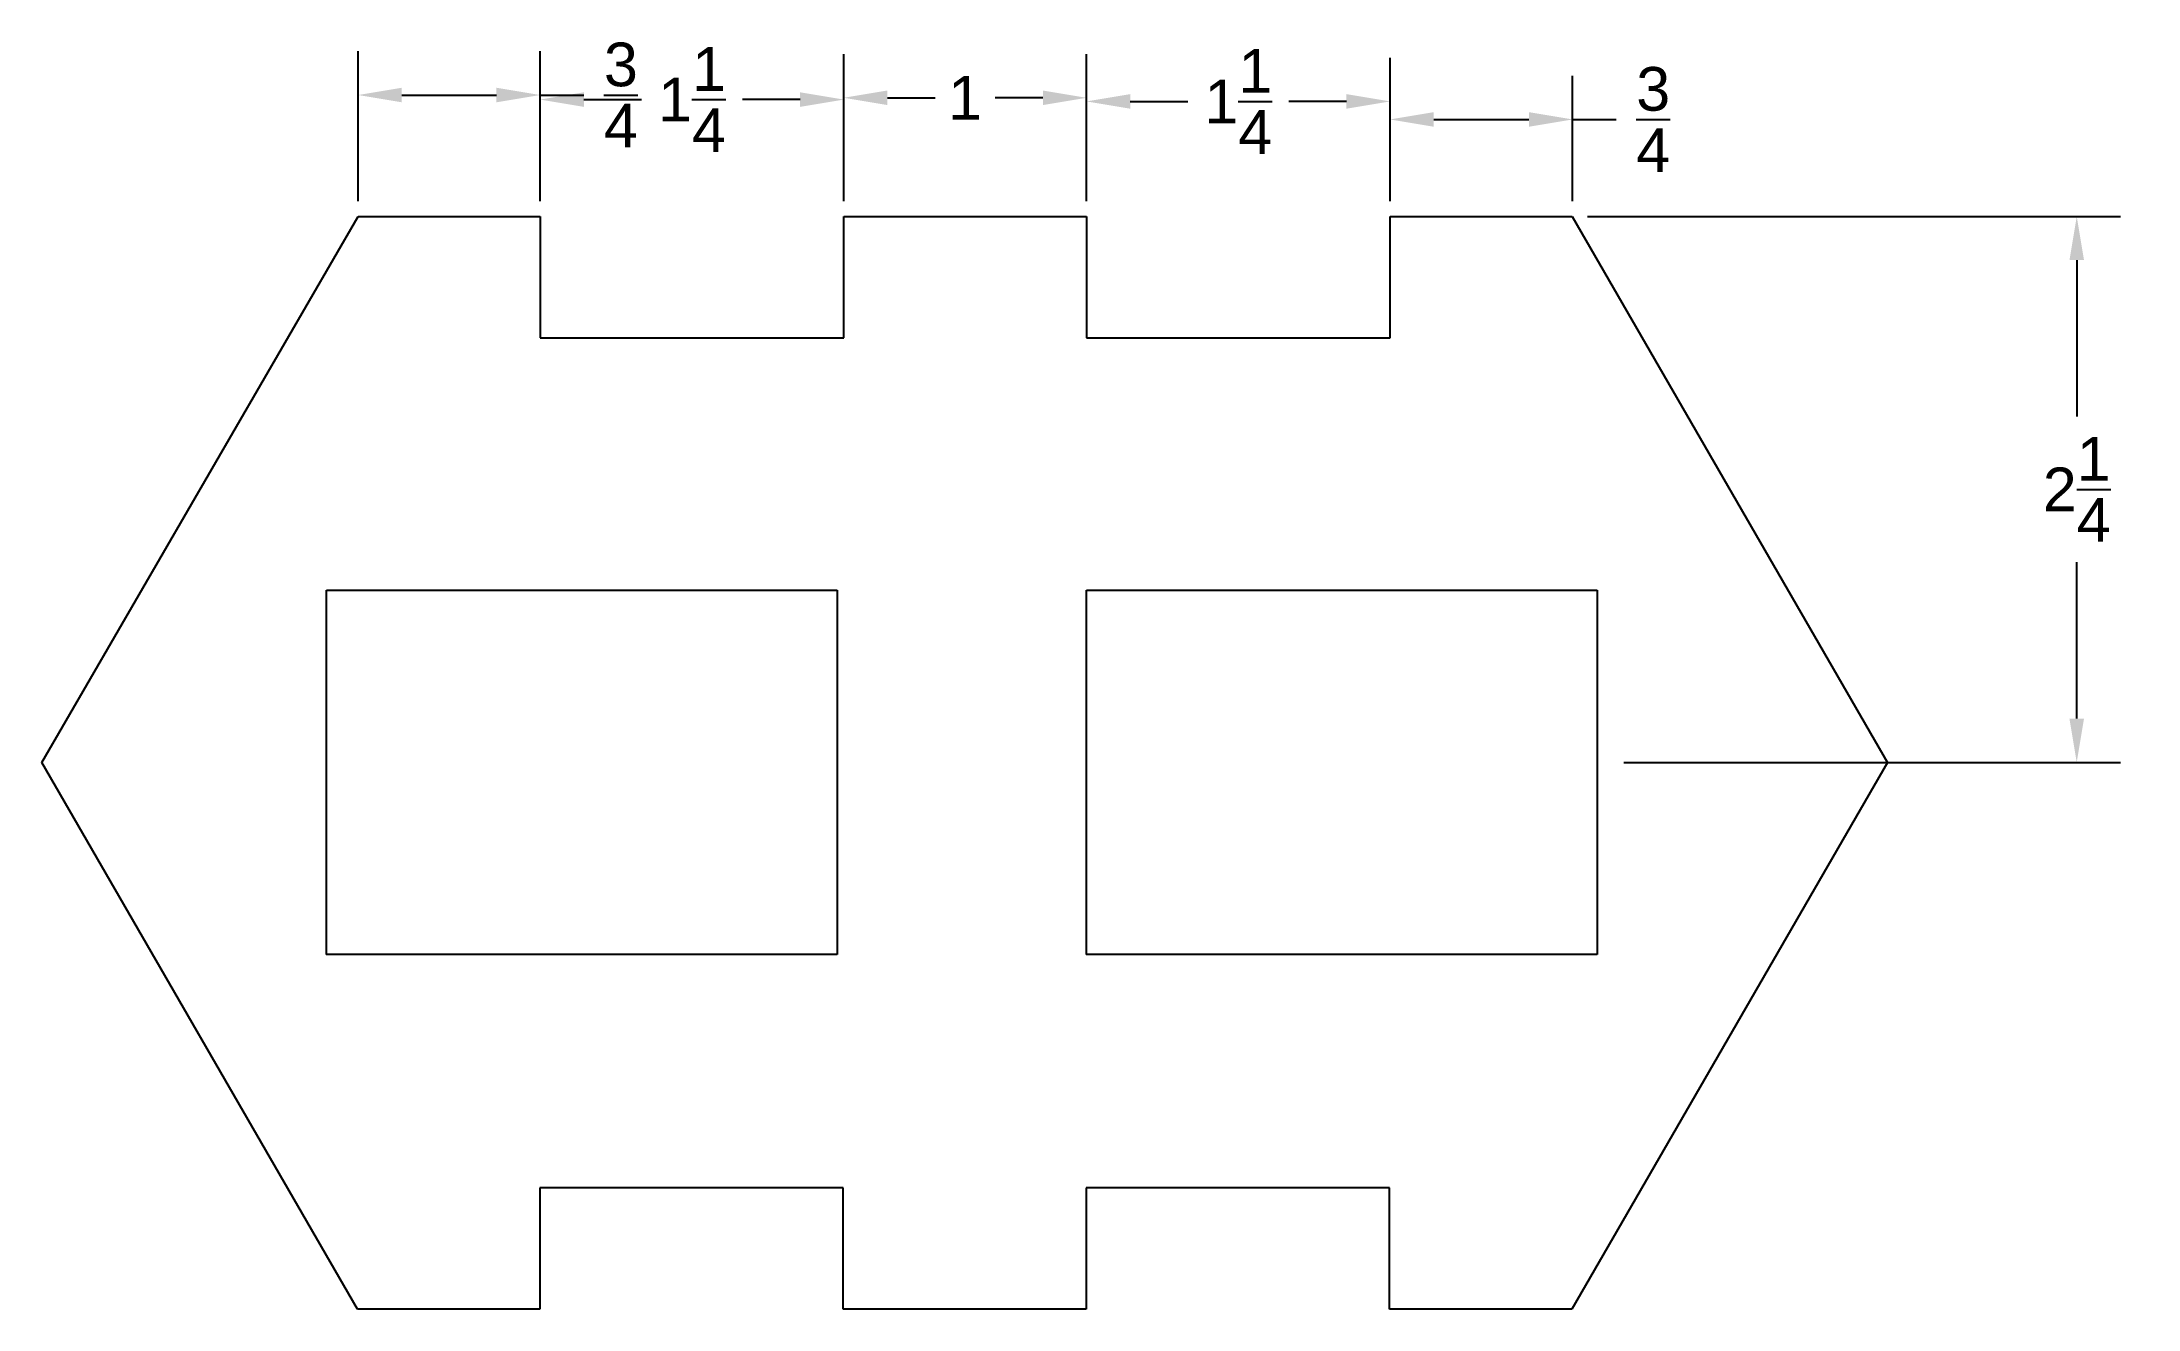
# Model space of a CAD drawing. Header units: inches. Extents: x 22.95 to 31.58, y 46 to 51.22.
import ezdxf

# ---------------------------------------------------------------- set-up
doc = ezdxf.new("R2010")
doc.units = ezdxf.units.IN
doc.header["$MEASUREMENT"] = 0
doc.styles.get("Standard").update_dxf_attribs({"font": 'arial.ttf'})
doc.dimstyles.get("Standard").update_dxf_attribs({"dimtxt": 0.18, "dimasz": 0.18, "dimexe": 0.18, "dimexo": 0.0625, "dimgap": 0.09, "dimtad": 0, "dimtih": 1, "dimtoh": 1, "dimdec": 3, "dimzin": 0, "dimdsep": 46, "dimlunit": 5, "dimtxsty": 'Standard', "dimcen": 0.09, "dimadec": 0, "dimazin": 0, "dimtfac": 1, "dimtdec": 3, "dimtofl": 0, "dimtmove": 0, "dimatfit": 3, "dimfxl": 1, "dimtolj": 1, "dimtzin": 0, "dimarcsym": 0})

# ---------------------------------------------------------------- blocks, each defined once
blk = doc.blocks.new('*D3')
at = {"color": 0, "lineweight": -2, "transparency": 16777216}
for p, q in [((24.25, 50.5625), (24.25, 51.18)), ((25, 50.5625), (25, 51.18)), ((24.43, 51), (24.82, 51)), ((25, 51), (25.18, 51))]:
    blk.add_line(p, q, dxfattribs=at)
at = {"color": 0, "transparency": 16777216}
for points in [[(24.43, 51.03), (24.43, 50.97), (24.25, 51)], [(24.82, 51.03), (24.82, 50.97), (25, 51)]]:
    blk.add_solid(points, dxfattribs=at)
at = {"layer": 'Defpoints', "color": 0, "transparency": 16777216}
for p in [(25, 51), (24.25, 50.5), (25, 50.5)]:
    blk.add_point(p, dxfattribs=at)
at = {"color": 0, "transparency": 16777216, "insert": (25.3323, 51), "char_height": 0.18, "attachment_point": 5}
blk.add_mtext('\\A1;{\\H1x;\\S3/4;}', dxfattribs=at)
blk = doc.blocks.new('*D4')
at = {"color": 0, "lineweight": -2, "transparency": 16777216}
for p, q in [((25, 50.5625), (25, 51.1612)), ((26.25, 50.5625), (26.25, 51.1612)), ((25.18, 50.9812), (25.4165, 50.9812)), ((26.07, 50.9812), (25.8335, 50.9812))]:
    blk.add_line(p, q, dxfattribs=at)
at = {"color": 0, "transparency": 16777216}
for points in [[(25.18, 51.0112), (25.18, 50.9512), (25, 50.9812)], [(26.07, 51.0112), (26.07, 50.9512), (26.25, 50.9812)]]:
    blk.add_solid(points, dxfattribs=at)
at = {"layer": 'Defpoints', "color": 0, "transparency": 16777216}
for p in [(26.25, 50.9812), (25, 50.5), (26.25, 50.5)]:
    blk.add_point(p, dxfattribs=at)
at = {"color": 0, "transparency": 16777216, "insert": (25.625, 50.9812), "char_height": 0.18, "attachment_point": 5}
blk.add_mtext('\\A1;1{\\H1x;\\S1/4;}', dxfattribs=at)
blk = doc.blocks.new('*D5')
at = {"color": 0, "lineweight": -2, "transparency": 16777216}
for p, q in [((26.25, 50.5625), (26.25, 51.1686)), ((27.25, 50.5625), (27.25, 51.1686)), ((26.43, 50.9886), (26.6268, 50.9886)), ((27.07, 50.9886), (26.8732, 50.9886))]:
    blk.add_line(p, q, dxfattribs=at)
at = {"color": 0, "transparency": 16777216}
for points in [[(26.43, 51.0186), (26.43, 50.9586), (26.25, 50.9886)], [(27.07, 51.0186), (27.07, 50.9586), (27.25, 50.9886)]]:
    blk.add_solid(points, dxfattribs=at)
at = {"layer": 'Defpoints', "color": 0, "transparency": 16777216}
for p in [(27.25, 50.9886), (26.25, 50.5), (27.25, 50.5)]:
    blk.add_point(p, dxfattribs=at)
at = {"color": 0, "transparency": 16777216, "insert": (26.75, 50.9886), "char_height": 0.18, "attachment_point": 5}
blk.add_mtext('\\A1;1', dxfattribs=at)
blk = doc.blocks.new('*D6')
at = {"color": 0, "lineweight": -2, "transparency": 16777216}
for p, q in [((27.25, 50.5625), (27.25, 51.1537)), ((28.5, 50.5625), (28.5, 51.1537)), ((27.43, 50.9737), (27.6665, 50.9737)), ((28.32, 50.9737), (28.0835, 50.9737))]:
    blk.add_line(p, q, dxfattribs=at)
at = {"color": 0, "transparency": 16777216}
for points in [[(27.43, 51.0037), (27.43, 50.9437), (27.25, 50.9737)], [(28.32, 51.0037), (28.32, 50.9437), (28.5, 50.9737)]]:
    blk.add_solid(points, dxfattribs=at)
at = {"layer": 'Defpoints', "color": 0, "transparency": 16777216}
for p in [(28.5, 50.9737), (27.25, 50.5), (28.5, 50.5)]:
    blk.add_point(p, dxfattribs=at)
at = {"color": 0, "transparency": 16777216, "insert": (27.875, 50.9737), "char_height": 0.18, "attachment_point": 5}
blk.add_mtext('\\A1;1{\\H1x;\\S1/4;}', dxfattribs=at)
blk = doc.blocks.new('*D7')
at = {"color": 0, "lineweight": -2, "transparency": 16777216}
for p, q in [((28.5, 50.5625), (28.5, 51.0794)), ((29.2514, 50.5625), (29.2514, 51.0794)), ((28.68, 50.8994), (29.0714, 50.8994)), ((29.2514, 50.8994), (29.4314, 50.8994))]:
    blk.add_line(p, q, dxfattribs=at)
at = {"color": 0, "transparency": 16777216}
for points in [[(28.68, 50.9294), (28.68, 50.8694), (28.5, 50.8994)], [(29.0714, 50.9294), (29.0714, 50.8694), (29.2514, 50.8994)]]:
    blk.add_solid(points, dxfattribs=at)
at = {"layer": 'Defpoints', "color": 0, "transparency": 16777216}
for p in [(29.2514, 50.8994), (28.5, 50.5), (29.2514, 50.5)]:
    blk.add_point(p, dxfattribs=at)
at = {"color": 0, "transparency": 16777216, "insert": (29.5836, 50.8994), "char_height": 0.18, "attachment_point": 5}
blk.add_mtext('\\A1;{\\H1x;\\S3/4;}', dxfattribs=at)
blk = doc.blocks.new('*D9')
at = {"color": 0, "lineweight": -2, "transparency": 16777216}
for p, q in [((29.3125, 50.5), (31.5077, 50.5)), ((31.3277, 50.32), (31.3277, 49.6763)), ((31.3277, 48.4318), (31.3277, 49.0755)), ((29.4627, 48.2518), (31.5077, 48.2518))]:
    blk.add_line(p, q, dxfattribs=at)
at = {"color": 0, "transparency": 16777216}
for points in [[(31.2977, 50.32), (31.3577, 50.32), (31.3277, 50.5)], [(31.2977, 48.4318), (31.3577, 48.4318), (31.3277, 48.2518)]]:
    blk.add_solid(points, dxfattribs=at)
at = {"layer": 'Defpoints', "color": 0, "transparency": 16777216}
for p in [(29.25, 50.5), (29.4002, 48.2518), (31.3277, 48.2518)]:
    blk.add_point(p, dxfattribs=at)
at = {"color": 0, "transparency": 16777216, "insert": (31.3277, 49.3759), "char_height": 0.18, "attachment_point": 5}
blk.add_mtext('\\A1;2{\\H1x;\\S1/4;}', dxfattribs=at)

msp = doc.modelspace()

# ---------------------------------------------------------------- linework, layer by layer
for p, q in [((22.948, 48.2518), (24.25, 50.5)), ((24.25, 50.5), (25, 50.5)), ((25, 50.5), (25, 50)), ((26.25, 50), (26.25, 50.5)), ((26.25, 50.5), (27.25, 50.5)), ((27.25, 50.5), (27.25, 50)), ((28.5, 50), (28.5, 50.5)), ((28.5, 50.5), (29.25, 50.5)), ((29.25, 50.5), (30.55, 48.2483)), ((25, 50), (26.25, 50)), ((27.25, 50), (28.5, 50)), ((24.1201, 48.9604), (26.2233, 48.9604)), ((24.1201, 47.4604), (24.1201, 48.9604)), ((26.2233, 48.9604), (26.2233, 47.4604)), ((27.25, 48.9604), (29.3532, 48.9604)), ((27.25, 47.4604), (27.25, 48.9604)), ((29.3532, 48.9604), (29.3532, 47.4604)), ((24.248, 46.0001), (22.948, 48.2518)), ((30.548, 48.2518), (29.248, 46.0001)), ((26.2233, 47.4604), (24.1181, 47.4604)), ((29.3532, 47.4604), (27.248, 47.4604)), ((26.248, 46.5001), (24.998, 46.5001)), ((24.998, 46.5001), (24.998, 46.0001)), ((26.248, 46.0001), (26.248, 46.5001)), ((28.498, 46.5001), (27.248, 46.5001)), ((27.248, 46.5001), (27.248, 46.0001)), ((28.498, 46.0001), (28.498, 46.5001)), ((24.998, 46.0001), (24.248, 46.0001)), ((27.248, 46.0001), (26.248, 46.0001)), ((29.248, 46.0001), (28.498, 46.0001))]:
    msp.add_line(p, q)

# ---------------------------------------------------------------- dimensions: what is measured, and where the dimension line sits
for base, p1, p2, picture, middle in [((25, 51), (24.25, 50.5), (25, 50.5), '*D3', (25.3323, 51)), ((26.25, 50.9812), (25, 50.5), (26.25, 50.5), '*D4', (25.625, 50.9812)), ((28.5, 50.9737), (27.25, 50.5), (28.5, 50.5), '*D6', (27.875, 50.9737)), ((27.25, 50.9886), (26.25, 50.5), (27.25, 50.5), '*D5', (26.75, 50.9886)), ((29.2514, 50.8994), (28.5, 50.5), (29.2514, 50.5), '*D7', (29.5836, 50.8994))]:
    dim = msp.add_linear_dim(base=base, p1=p1, p2=p2, dimstyle='Standard')
    dim.commit()
    dim.dimension.update_dxf_attribs({"geometry": picture, "text_midpoint": middle})
dim = msp.add_linear_dim(base=(31.3277, 48.2518), p1=(29.25, 50.5), p2=(29.4002, 48.2518), angle=90, dimstyle='Standard')
dim.commit()
dim.dimension.update_dxf_attribs({"geometry": '*D9', "text_midpoint": (31.3277, 49.3759)})

doc.saveas('drawing.dxf')
